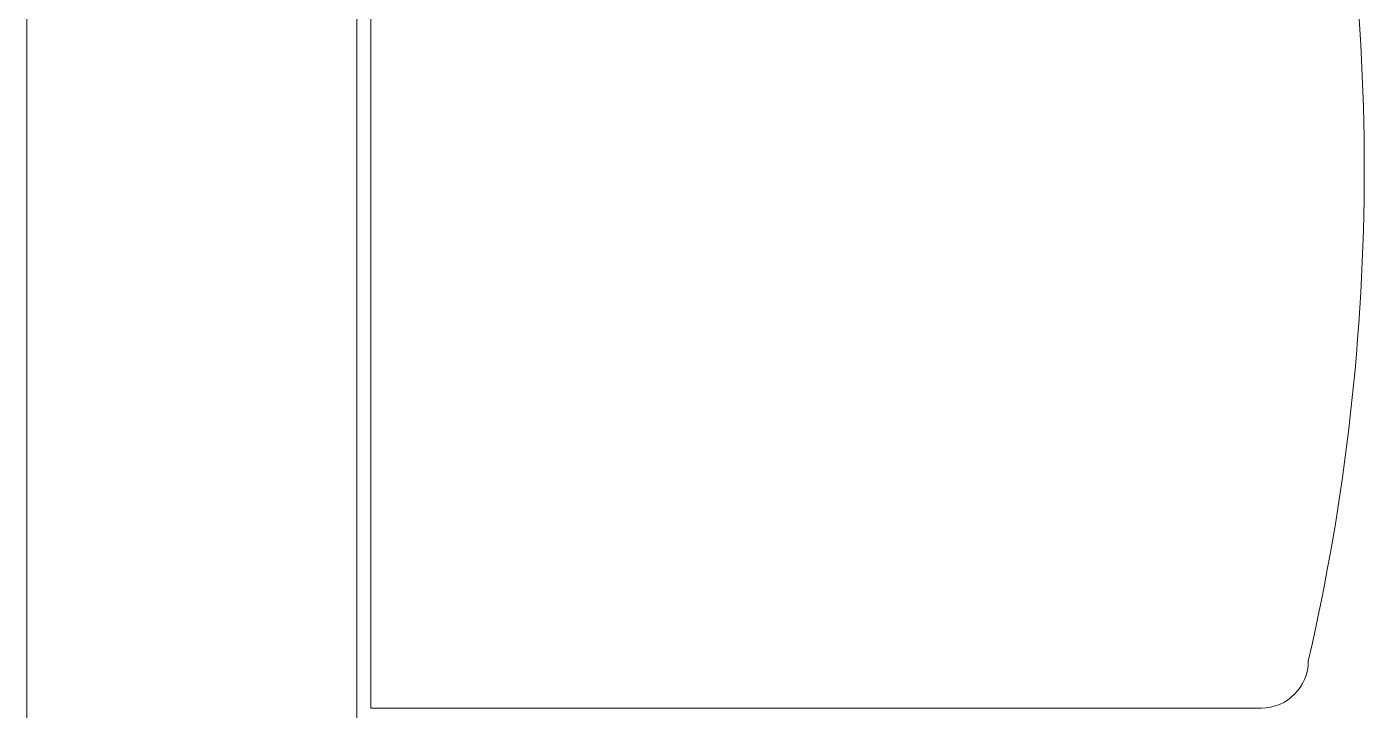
# Model space of a CAD drawing. Header units: metres. Extents: x -18745 to 220762, y -1579758 to -1356048.
# Drawn here: x 112780 to 113580, y -1430935 to -1430526 of the extents above; entities that cross this region are included whole.
import ezdxf

# ---------------------------------------------------------------- set-up
doc = ezdxf.new("R2010")
doc.units = ezdxf.units.M
doc.layers.get('0').update_dxf_attribs({"lineweight": 0})
for name, color, linetype, lineweight in [('A-100 - Copy$0$Medical Equipment and Furniture', 8, 'Continuous', 0), ('A-100 - Copy$0$Medical Equipment and Furniture1', 8, 'Continuous', 5), ('A-100 - Copy$0$Walls', 8, 'Continuous', 0)]:
    doc.layers.add(name, color=color, linetype=linetype, lineweight=lineweight)

# ---------------------------------------------------------------- blocks, each defined once
blk = doc.blocks.new('A-100 - Copy$0$GF21008-P')
at = {"layer": 'A-100 - Copy$0$Medical Equipment and Furniture1'}
for p, q in [((-0.77088, 0), (0.79062, 0)), ((-0.7767, -0.1974), (0.79645, -0.1974)), ((0.02235, -0.20585), (0.02235, -0.73852)), ((0.02235, -0.20585), (0.63897, -0.20585))]:
    blk.add_line(p, q, dxfattribs=at)
for centre, radius, start, end in [((0.05042, -0.73852), 0.02807, 180, 270), ((0.3447, 0.51055), 1.31061, 257.02456, 282.97544)]:
    blk.add_arc(centre, radius, start, end, dxfattribs=at)
blk = doc.blocks.new('A-100 - Copy')
at = {"layer": 'A-100 - Copy$0$Walls'}
blk.add_line((112780.32, -1429852.69, 2.36), (112780.32, -1433602.69, 2.36), dxfattribs=at)
at = {"layer": 'A-100 - Copy$0$Medical Equipment and Furniture', "xscale": 1000.000000000003, "yscale": 1000.000000000003, "zscale": 1000.000000000003, "rotation": 90}
blk.add_blockref('A-100 - Copy$0$GF21008-P', (112780.32, -1430955.75, 2.36), dxfattribs=at)

msp = doc.modelspace()

# ---------------------------------------------------------------- block references
msp.add_blockref('A-100 - Copy', (0, 0))

doc.saveas('drawing.dxf')
